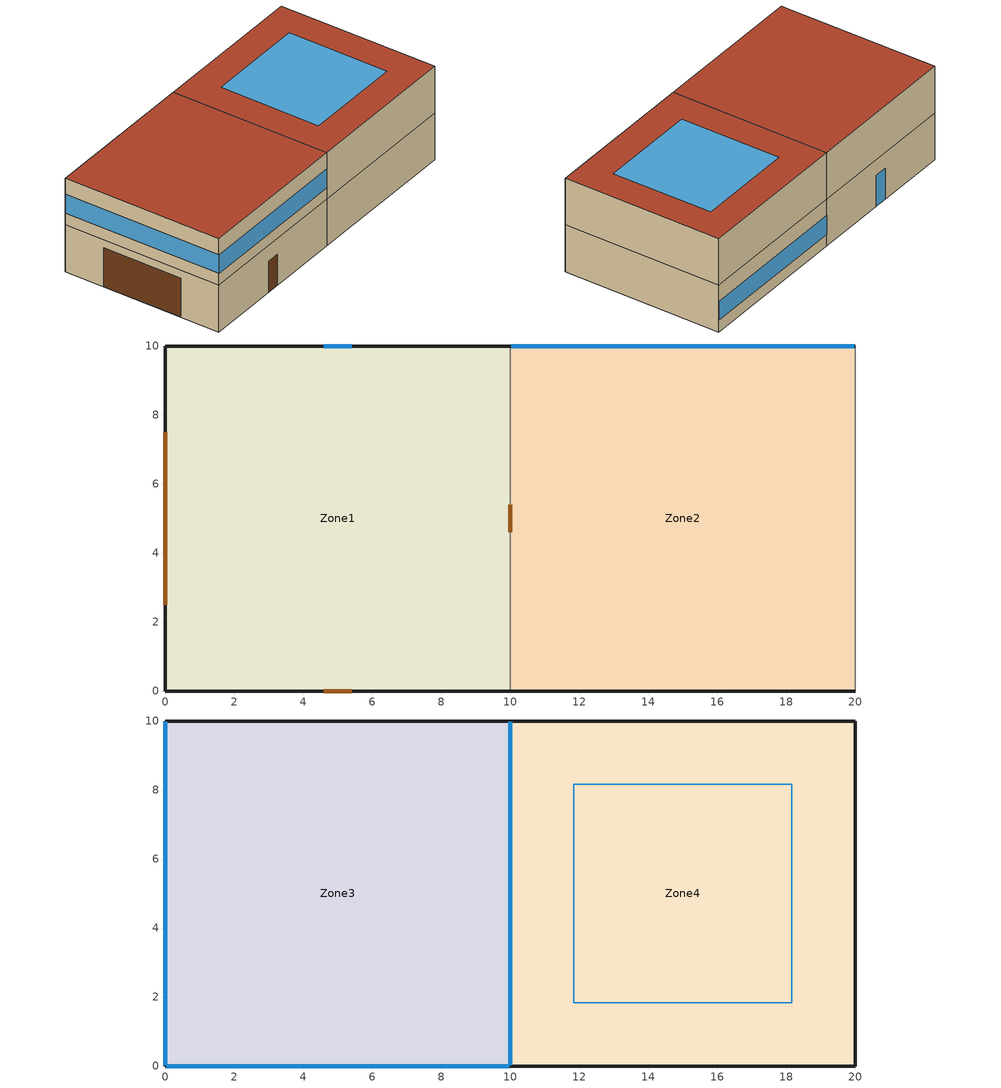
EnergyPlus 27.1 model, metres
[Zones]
Zone1
 floor outside: 10,10 10,0 0,0 0,10 z0
 wall outside: 0,0 10,0 / 10,10 0,10 z0:3
 wall outside (Exterior Wall Construction): 0,10 0,0 z0:3
 wall to Zone2: 10,0 10,10 z0:3
 window: 5.4,10 4.6,10 z0:2
 door inside: 10,4.6 10,5.4 z0:2
 door: 4.6,0 5.4,0 z0:2; 0,7.5 0,2.5 z0:2.5
Zone2
 floor ground: 20,10 20,0 10,0 10,10 z0
 wall outside: 20,10 10,10 z0:3
 wall adiabatic: 20,0 20,10 z0:3
 wall ground: 10,0 20,0 z0:3
 window: 19.97,10 10.03,10 z0.76:1.97
Zone3
 floor to Zone1: 10,10 10,0 0,0 0,10 z3
 wall outside: 10,10 0,10 0,0 10,0 z3:6
 wall to Zone4: 10,0 10,10 z3:6
 window inside: 10,0.03 10,9.97 z3.76:4.97
 window: 0.03,0 9.97,0 / 0,9.97 0,0.03 z3.76:4.97
 roof outside: 0,10 0,0 10,0 10,10 z6
Zone4
 floor to Zone2: 20,10 20,0 10,0 10,10 z3
 wall outside: 10,0 20,0 20,10 10,10 z3:6
 roof outside: 10,10 10,0 20,0 20,10 z6
 skylight: 11.84,8.16 11.84,1.84 18.16,1.84 18.16,8.16 z6
[Building]
Building 1: Construction Assignment Set=Default Construction Set
[Site:Location]
CHICAGO_IL_USA TMY2-94846: Latitude {deg}=41.78; Longitude {deg}=-87.75; Time Zone {hr}=-6; Elevation {m}=190
[SizingPeriod:DesignDay] Day of Month=21; Humidity Condition Type=WetBulb; Barometric Pressure {Pa}=99063; Rain Indicator=No; Snow Indicator=No; Daylight Saving Time Indicator=No; Solar Model Indicator=ASHRAEClearSky
Name | Month | Day Type | Maximum Dry-Bulb Temperature {C} | Daily Dry-Bulb Temperature Range {deltaC} | Wetbulb or DewPoint at Maximum Dry-Bulb {C} | Wind Speed {m/s} | Wind Direction {deg} | Sky Clearness
CHICAGO_IL_USA Annual Heating 99% Design Conditions DB | 1 | WinterDesignDay | -17.3 | 0 | -17.3 | 4.9 | 270 | 0
CHICAGO_IL_USA Annual Cooling 1% Design Conditions DB/MCWB | 7 | SummerDesignDay | 31.5 | 10.7 | 23 | 5.3 | 230 | 1
[Site:GroundTemperature:BuildingSurface]
20.03, 20.03, 20.13, 20.3, 20.43, 20.52, 20.62, 20.77, 20.78, 20.55, 20.44, 20.2
[ConstructionAssignmentSet]
Default Construction Set: Exterior Surface Constructions, Interior Surface Constructions, Ground Surface Constructions, Exterior SubSurface Constructions, Interior SubSurface Constructions, Interior Partition Construction, Adiabatic Surface Construction
Space3 Construction Set: Space3 Exterior Surface Constructions
[Construction]
Exterior Floor Construction; Exterior Wall Construction; Exterior Roof Construction; Interior Roof Construction; Ground Floor Construction; Ground Wall Construction; Ground Roof Construction; Exterior Door Construction; Exterior OverheadDoor Construction; Interior OverheadDoor Construction; Interior Partition Construction; Adiabatic Surface Construction; Exterior Wall Construction - Space3: C5 - 4 IN HW CONCRETE, R13LAYER
Interior Floor Construction: R13LAYER, C5 - 4 IN HW CONCRETE
Interior Wall Construction: G01a 19mm gypsum board, C5 - 4 IN HW CONCRETE, G01a 19mm gypsum board
Exterior FixedWindow Construction; Exterior OperableWindow Construction; Exterior GlassDoor Construction; Exterior Skylight Construction; Exterior TubularDaylightDome Construction; Exterior TubularDaylightDiffuser Construction: Mat Glazing
Interior FixedWindow Construction; Interior OperableWindow Construction; Interior GlassDoor Construction; Interior Skylight Construction; Interior TubularDaylightDome Construction; Interior TubularDaylightDiffuser Construction: Mat Interior Glazing
Interior Door Construction: G05 25mm wood
[Material] Thermal Absorptance=0.9
Name | Roughness | Thickness {m} | Conductivity {W/m-K} | Density {kg/m3} | Specific Heat {J/kg-K} | Solar Absorptance | Visible Absorptance
C5 - 4 IN HW CONCRETE | MediumRough | 0.101498 | 1.729577 | 2242.585 | 836.8 | 0.65 | 0.65
G01a 19mm gypsum board | MediumSmooth | 0.019 | 0.16 | 800 | 1090 | 0.7 | 0.7
G05 25mm wood | MediumSmooth | 0.0254 | 0.15 | 608 | 1630 | 0.7 | 0.7
[Material:NoMass]
R13LAYER: Roughness=Rough; Thermal Resistance {m2-K/W}=2.290965; Thermal Absorptance=0.9; Solar Absorptance=0.75; Visible Absorptance=0.75
[WindowMaterial:SimpleGlazingSystem]
Name | U-Factor {W/m2-K} | Solar Heat Gain Coefficient
Mat Glazing | 0.1 | 0.65
Mat Interior Glazing | 0.9 | 0.8
[Zone] Multiplier=1; Part of Total Floor Area=Yes
Zone1; Zone2; Zone3; Zone4
[Space]
Name | Zone | Construction Assignment Set
Space1 | Zone1
Space2 | Zone2
Space3 | Zone3 | Space3 Construction Set
Space4 | Zone4
[InternalMass]
Space1 Furniture: Space or SpaceList=Space1; Surface Area {m2}=10
[ZoneInfiltration:DesignFlowRate] Schedule=INFIL-SCH; Design Flow Rate Calculation Method=AirChanges/Hour; Air Changes per Hour {1/hr}=0.6; Constant Term Coefficient=1; Temperature Term Coefficient=0; Velocity Term Coefficient=0; Velocity Squared Term Coefficient=0; Density Basis=Outdoor
Name | Zone or ZoneList or Space or SpaceList
Space1 Infil 1 | Space1
Space2 Infil 1 | Space2
Space3 Infil 1 | Space3
Space4 Infil 1 | Space4
[SurfaceConstructionAssignments]
Name | Floor Construction | Wall Construction | Roof Ceiling Construction
Exterior Surface Constructions | Exterior Floor Construction | Exterior Wall Construction | Exterior Roof Construction
Interior Surface Constructions | Interior Floor Construction | Interior Wall Construction | Interior Roof Construction
Ground Surface Constructions | Ground Floor Construction | Ground Wall Construction | Ground Roof Construction
Space3 Exterior Surface Constructions |  | Exterior Wall Construction - Space3
[SubSurfaceConstructionAssignments]
Name | Fixed Window Construction | Operable Window Construction | Door Construction | Glass Door Construction | Overhead Door Construction | Skylight Construction | Tubular Daylight Dome Construction | Tubular Daylight Diffuser Construction
Exterior SubSurface Constructions | Exterior FixedWindow Construction | Exterior OperableWindow Construction | Exterior Door Construction | Exterior GlassDoor Construction | Exterior OverheadDoor Construction | Exterior Skylight Construction | Exterior TubularDaylightDome Construction | Exterior TubularDaylightDiffuser Construction
Interior SubSurface Constructions | Interior FixedWindow Construction | Interior OperableWindow Construction | Interior Door Construction | Interior GlassDoor Construction | Interior OverheadDoor Construction | Interior Skylight Construction | Interior TubularDaylightDome Construction | Interior TubularDaylightDiffuser Construction
[Schedule:Constant]
INFIL-SCH: Fractional, 1
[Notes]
ConstructionAssignmentSet.idf
Basic file description: 4 Spaces / 4 Zones, two per floor, stacked: Space1/Space2 on the
ground floor (side by side), Space3/Space4 directly above them on
the second floor. Space1<->Space2 and Space3<->Space4 share an
interior wall; Space1<->Space3 and Space2<->Space4 share an
interzone floor/ceiling. Space2 has one Adiabatic wall and a Ground
floor/wall; the rest of the envelope is Exterior.
Highlights:              Exercises the ConstructionAssignmentSet / SurfaceConstructionAssignments /
SubSurfaceConstructionAssignments objects (NFP-DefaultConstructionSet):
almost every surface and sub-surface has a blank Construction Name and
instead relies on inherited construction assignments, resolved with the
following precedence, from highest to lowest:
1. Explicit: the surface's own (non-blank) Construction Name field.
"Space1 Wall 3" is the only surface that keeps one, to exercise
this tier.
2. Space: the Space's own Construction Assignment Set Name field.
Space3 references "Space3 Construction Set", which only fills out
the Exterior Wall Construction Name (as "Exterior Wall Construction
- Space3") - every other surface type in Space3 falls through to
the Building-level set instead.
3. Building: the Building object's Construction Assignment Set Name
field, "Default Construction Set", which is the fallback for every
other surface/sub-surface in the model.
Interzone pairs (Space1/Space2 wall, Space3/Space4 wall, Space1-Space3
and Space2-Space4 floor/ceiling, and the interior door/window on the
Space1/Space2 wall) are only assigned a construction on one side; the
other side is expected to be auto-resolved to the reverse-layer-order
Also exercises the new SubSurface Types added alongside this NFP:
FixedWindow, OperableWindow, and Skylight (which map to the legacy
"Window" type), and OverheadDoor (which maps to the legacy "Door" type).
The legacy "Window", "Door", and "GlassDoor" types are used as well, so
both old and new types get their own SubSurfaceConstructionAssignments row.
"Space1 Furniture" (InternalMass, blank Construction Name) exercises
resolution of the Building-level set's Interior Partition Construction
Name field.
Simulation Location/Run: CHICAGO_IL_USA TMY2-94846, 2 design days
Location:                Chicago, IL
